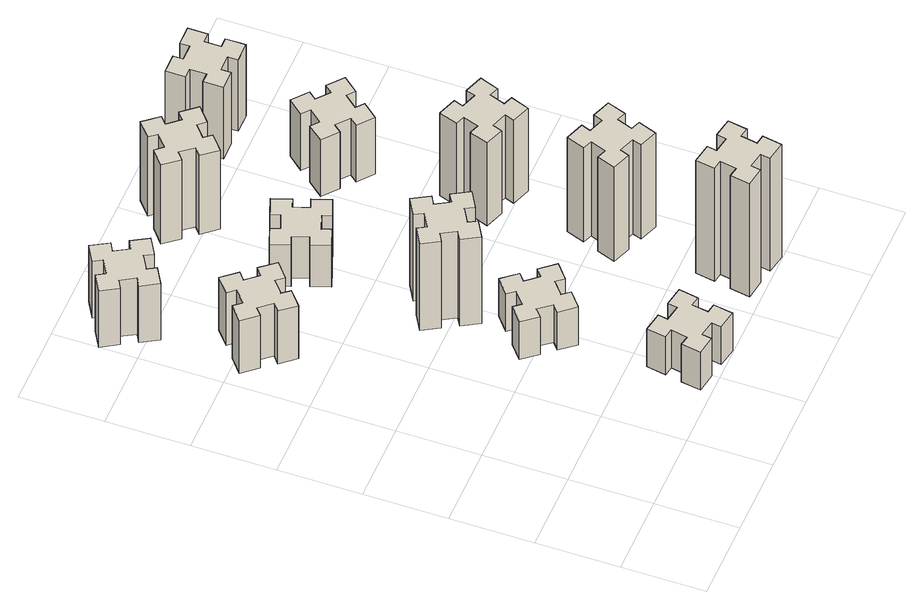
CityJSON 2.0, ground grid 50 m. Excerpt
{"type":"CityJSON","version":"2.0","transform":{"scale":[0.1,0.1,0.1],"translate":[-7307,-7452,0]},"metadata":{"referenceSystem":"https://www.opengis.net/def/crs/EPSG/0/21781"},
"CityObjects":{
"building1":{"type":"Building","attributes":{"class":"1000","function":"1000","usage":"1000","yearOfConstruction":2016,"roofType":"1000","measuredHeight":42,"storeysAboveGround":30,"storeysBelowGround":0},"geometry":[{"type":"Solid","lod":"1","boundaries":[[[[0,1,2,3,4,5,6,7,8,9,10,11,12,13,14,15,16,17,18,19]],[[17,16,20,21]],[[16,15,22,20]],[[15,14,23,22]],[[14,13,24,23]],[[13,12,25,24]],[[12,11,26,25]],[[11,10,27,26]],[[10,9,28,27]],[[9,8,29,28]],[[8,7,30,29]],[[7,6,31,30]],[[6,5,32,31]],[[5,4,33,32]],[[4,3,34,33]],[[3,2,35,34]],[[2,1,36,35]],[[1,0,37,36]],[[0,19,38,37]],[[19,18,39,38]],[[18,17,21,39]],[[24,25,26,27,28,29,30,31,32,33,34,35,36,37,38,39,21,20,22,23]]]]}]},
"building2":{"type":"Building","attributes":{"class":"1000","function":"1000","usage":"1000","yearOfConstruction":2016,"roofType":"1000","measuredHeight":30,"storeysAboveGround":30,"storeysBelowGround":0},"geometry":[{"type":"Solid","lod":"1","boundaries":[[[[40,41,42,43,44,45,46,47,48,49,50,51,52,53,54,55,56,57,58,59]],[[57,56,60,61]],[[56,55,62,60]],[[55,54,63,62]],[[54,53,64,63]],[[53,52,65,64]],[[52,51,66,65]],[[51,50,67,66]],[[50,49,68,67]],[[49,48,69,68]],[[48,47,70,69]],[[47,46,71,70]],[[46,45,72,71]],[[45,44,73,72]],[[44,43,74,73]],[[43,42,75,74]],[[42,41,76,75]],[[41,40,77,76]],[[40,59,78,77]],[[59,58,79,78]],[[58,57,61,79]],[[64,65,66,67,68,69,70,71,72,73,74,75,76,77,78,79,61,60,62,63]]]]}]},
"building3":{"type":"Building","attributes":{"class":"1000","function":"1000","usage":"1000","yearOfConstruction":2016,"roofType":"1000","measuredHeight":45,"storeysAboveGround":30,"storeysBelowGround":0},"geometry":[{"type":"Solid","lod":"1","boundaries":[[[[80,81,82,83,84,85,86,87,88,89,90,91,92,93,94,95,96,97,98,99]],[[97,96,100,101]],[[96,95,102,100]],[[95,94,103,102]],[[94,93,104,103]],[[93,92,105,104]],[[92,91,106,105]],[[91,90,107,106]],[[90,89,108,107]],[[89,88,109,108]],[[88,87,110,109]],[[87,86,111,110]],[[86,85,112,111]],[[85,84,113,112]],[[84,83,114,113]],[[83,82,115,114]],[[82,81,116,115]],[[81,80,117,116]],[[80,99,118,117]],[[99,98,119,118]],[[98,97,101,119]],[[104,105,106,107,108,109,110,111,112,113,114,115,116,117,118,119,101,100,102,103]]]]}]},
"building4":{"type":"Building","attributes":{"class":"1000","function":"1000","usage":"1000","yearOfConstruction":2016,"roofType":"1000","measuredHeight":30,"storeysAboveGround":30,"storeysBelowGround":0},"geometry":[{"type":"Solid","lod":"1","boundaries":[[[[120,121,122,123,124,125,126,127,128,129,130,131,132,133,134,135,136,137,138,139]],[[137,136,140,141]],[[136,135,142,140]],[[135,134,143,142]],[[134,133,144,143]],[[133,132,145,144]],[[132,131,146,145]],[[131,130,147,146]],[[130,129,148,147]],[[129,128,149,148]],[[128,127,150,149]],[[127,126,151,150]],[[126,125,152,151]],[[125,124,153,152]],[[124,123,154,153]],[[123,122,155,154]],[[122,121,156,155]],[[121,120,157,156]],[[120,139,158,157]],[[139,138,159,158]],[[138,137,141,159]],[[144,145,146,147,148,149,150,151,152,153,154,155,156,157,158,159,141,140,142,143]]]]}]},
"building5":{"type":"Building","attributes":{"class":"1000","function":"1000","usage":"1000","yearOfConstruction":2016,"roofType":"1000","measuredHeight":69,"storeysAboveGround":30,"storeysBelowGround":0},"geometry":[{"type":"Solid","lod":"1","boundaries":[[[[160,161,162,163,164,165,166,167,168,169,170,171,172,173,174,175,176,177,178,179]],[[177,176,180,181]],[[176,175,182,180]],[[175,174,183,182]],[[174,173,184,183]],[[173,172,185,184]],[[172,171,186,185]],[[171,170,187,186]],[[170,169,188,187]],[[169,168,189,188]],[[168,167,190,189]],[[167,166,191,190]],[[166,165,192,191]],[[165,164,193,192]],[[164,163,194,193]],[[163,162,195,194]],[[162,161,196,195]],[[161,160,197,196]],[[160,179,198,197]],[[179,178,199,198]],[[178,177,181,199]],[[184,185,186,187,188,189,190,191,192,193,194,195,196,197,198,199,181,180,182,183]]]]}]},
"building6":{"type":"Building","attributes":{"class":"1000","function":"1000","usage":"1000","yearOfConstruction":2016,"roofType":"1000","measuredHeight":33,"storeysAboveGround":30,"storeysBelowGround":0},"geometry":[{"type":"Solid","lod":"1","boundaries":[[[[200,201,202,203,204,205,206,207,208,209,210,211,212,213,214,215,216,217,218,219]],[[217,216,220,221]],[[216,215,222,220]],[[215,214,223,222]],[[214,213,224,223]],[[213,212,225,224]],[[212,211,226,225]],[[211,210,227,226]],[[210,209,228,227]],[[209,208,229,228]],[[208,207,230,229]],[[207,206,231,230]],[[206,205,232,231]],[[205,204,233,232]],[[204,203,234,233]],[[203,202,235,234]],[[202,201,236,235]],[[201,200,237,236]],[[200,219,238,237]],[[219,218,239,238]],[[218,217,221,239]],[[224,225,226,227,228,229,230,231,232,233,234,235,236,237,238,239,221,220,222,223]]]]}]},
"building7":{"type":"Building","attributes":{"class":"1000","function":"1000","usage":"1000","yearOfConstruction":2016,"roofType":"1000","measuredHeight":90,"storeysAboveGround":30,"storeysBelowGround":0},"geometry":[{"type":"Solid","lod":"1","boundaries":[[[[240,241,242,243,244,245,246,247,248,249,250,251,252,253,254,255,256,257,258,259]],[[257,256,260,261]],[[256,255,262,260]],[[255,254,263,262]],[[254,253,264,263]],[[253,252,265,264]],[[252,251,266,265]],[[251,250,267,266]],[[250,249,268,267]],[[249,248,269,268]],[[248,247,270,269]],[[247,246,271,270]],[[246,245,272,271]],[[245,244,273,272]],[[244,243,274,273]],[[243,242,275,274]],[[242,241,276,275]],[[241,240,277,276]],[[240,259,278,277]],[[259,258,279,278]],[[258,257,261,279]],[[264,265,266,267,268,269,270,271,272,273,274,275,276,277,278,279,261,260,262,263]]]]}]},
"building8":{"type":"Building","attributes":{"class":"1000","function":"1000","usage":"1000","yearOfConstruction":2016,"roofType":"1000","measuredHeight":63,"storeysAboveGround":30,"storeysBelowGround":0},"geometry":[{"type":"Solid","lod":"1","boundaries":[[[[280,281,282,283,284,285,286,287,288,289,290,291,292,293,294,295,296,297,298,299]],[[297,296,300,301]],[[296,295,302,300]],[[295,294,303,302]],[[294,293,304,303]],[[293,292,305,304]],[[292,291,306,305]],[[291,290,307,306]],[[290,289,308,307]],[[289,288,309,308]],[[288,287,310,309]],[[287,286,311,310]],[[286,285,312,311]],[[285,284,313,312]],[[284,283,314,313]],[[283,282,315,314]],[[282,281,316,315]],[[281,280,317,316]],[[280,299,318,317]],[[299,298,319,318]],[[298,297,301,319]],[[304,305,306,307,308,309,310,311,312,313,314,315,316,317,318,319,301,300,302,303]]]]}]},
"building9":{"type":"Building","attributes":{"class":"1000","function":"1000","usage":"1000","yearOfConstruction":2016,"roofType":"1000","measuredHeight":75,"storeysAboveGround":30,"storeysBelowGround":0},"geometry":[{"type":"Solid","lod":"1","boundaries":[[[[320,321,322,323,324,325,326,327,328,329,330,331,332,333,334,335,336,337,338,339]],[[337,336,340,341]],[[336,335,342,340]],[[335,334,343,342]],[[334,333,344,343]],[[333,332,345,344]],[[332,331,346,345]],[[331,330,347,346]],[[330,329,348,347]],[[329,328,349,348]],[[328,327,350,349]],[[327,326,351,350]],[[326,325,352,351]],[[325,324,353,352]],[[324,323,354,353]],[[323,322,355,354]],[[322,321,356,355]],[[321,320,357,356]],[[320,339,358,357]],[[339,338,359,358]],[[338,337,341,359]],[[344,345,346,347,348,349,350,351,352,353,354,355,356,357,358,359,341,340,342,343]]]]}]},
"building10":{"type":"Building","attributes":{"class":"1000","function":"1000","usage":"1000","yearOfConstruction":2016,"roofType":"1000","measuredHeight":66,"storeysAboveGround":30,"storeysBelowGround":0},"geometry":[{"type":"Solid","lod":"1","boundaries":[[[[360,361,362,363,364,365,366,367,368,369,370,371,372,373,374,375,376,377,378,379]],[[377,376,380,381]],[[376,375,382,380]],[[375,374,383,382]],[[374,373,384,383]],[[373,372,385,384]],[[372,371,386,385]],[[371,370,387,386]],[[370,369,388,387]],[[369,368,389,388]],[[368,367,390,389]],[[367,366,391,390]],[[366,365,392,391]],[[365,364,393,392]],[[364,363,394,393]],[[363,362,395,394]],[[362,361,396,395]],[[361,360,397,396]],[[360,379,398,397]],[[379,378,399,398]],[[378,377,381,399]],[[384,385,386,387,388,389,390,391,392,393,394,395,396,397,398,399,381,380,382,383]]]]}]},
"building11":{"type":"Building","attributes":{"class":"1000","function":"1000","usage":"1000","yearOfConstruction":2016,"roofType":"1000","measuredHeight":45,"storeysAboveGround":30,"storeysBelowGround":0},"geometry":[{"type":"Solid","lod":"1","boundaries":[[[[400,401,402,403,404,405,406,407,408,409,410,411,412,413,414,415,416,417,418,419]],[[417,416,420,421]],[[416,415,422,420]],[[415,414,423,422]],[[414,413,424,423]],[[413,412,425,424]],[[412,411,426,425]],[[411,410,427,426]],[[410,409,428,427]],[[409,408,429,428]],[[408,407,430,429]],[[407,406,431,430]],[[406,405,432,431]],[[405,404,433,432]],[[404,403,434,433]],[[403,402,435,434]],[[402,401,436,435]],[[401,400,437,436]],[[400,419,438,437]],[[419,418,439,438]],[[418,417,421,439]],[[424,425,426,427,428,429,430,431,432,433,434,435,436,437,438,439,421,420,422,423]]]]}]},
"building12":{"type":"Building","attributes":{"class":"1000","function":"1000","usage":"1000","yearOfConstruction":2016,"roofType":"1000","measuredHeight":57,"storeysAboveGround":30,"storeysBelowGround":0},"geometry":[{"type":"Solid","lod":"1","boundaries":[[[[440,441,442,443,444,445,446,447,448,449,450,451,452,453,454,455,456,457,458,459]],[[457,456,460,461]],[[456,455,462,460]],[[455,454,463,462]],[[454,453,464,463]],[[453,452,465,464]],[[452,451,466,465]],[[451,450,467,466]],[[450,449,468,467]],[[449,448,469,468]],[[448,447,470,469]],[[447,446,471,470]],[[446,445,472,471]],[[445,444,473,472]],[[444,443,474,473]],[[443,442,475,474]],[[442,441,476,475]],[[441,440,477,476]],[[440,459,478,477]],[[459,458,479,478]],[[458,457,461,479]],[[464,465,466,467,468,469,470,471,472,473,474,475,476,477,478,479,461,460,462,463]]]]}]}
},
"vertices":[
[219,2393,0],[283,2316,0],[237,2278,0],[314,2186,0],[406,2263,0],[368,2309,0],[444,2373,0],[483,2327,0],[575,2404,0],[498,2496,0],[452,2458,0],[387,2534,0],[433,2573,0],[356,2665,0],[264,2588,0],[303,2542,0],[226,2477,0],[188,2523,0],[96,2446,0],[173,2354,0],[226,2477,420],[188,2523,420],[303,2542,420],[264,2588,420],[356,2665,420],[433,2573,420],[387,2534,420],[452,2458,420],[498,2496,420],[575,2404,420],[483,2327,420],[444,2373,420],[368,2309,420],[406,2263,420],[314,2186,420],[237,2278,420],[283,2316,420],[219,2393,420],[173,2354,420],[96,2446,420],
[976,274,0],[958,175,0],[899,186,0],[878,67,0],[997,47,0],[1007,106,0],[1105,88,0],[1095,29,0],[1213,8,0],[1234,127,0],[1175,137,0],[1192,235,0],[1251,225,0],[1272,343,0],[1154,364,0],[1144,305,0],[1045,322,0],[1056,381,0],[937,402,0],[917,284,0],[1045,322,300],[1056,381,300],[1144,305,300],[1154,364,300],[1272,343,300],[1251,225,300],[1192,235,300],[1175,137,300],[1234,127,300],[1213,8,300],[1095,29,300],[1105,88,300],[1007,106,300],[997,47,300],[878,67,300],[899,186,300],[958,175,300],[976,274,300],[917,284,300],[937,402,300],
[224,3286,0],[137,3236,0],[107,3288,0],[3,3228,0],[63,3124,0],[115,3154,0],[165,3067,0],[113,3037,0],[173,2933,0],[277,2993,0],[247,3045,0],[334,3095,0],[364,3043,0],[468,3103,0],[408,3207,0],[356,3177,0],[306,3264,0],[358,3294,0],[298,3398,0],[194,3338,0],[306,3264,450],[358,3294,450],[356,3177,450],[408,3207,450],[468,3103,450],[364,3043,450],[334,3095,450],[247,3045,450],[277,2993,450],[173,2933,450],[113,3037,450],[165,3067,450],[115,3154,450],[63,3124,450],[3,3228,450],[107,3288,450],[137,3236,450],[224,3286,450],[194,3338,450],[298,3398,450],
[1008,929,0],[1084,993,0],[1123,947,0],[1215,1024,0],[1138,1116,0],[1092,1078,0],[1027,1154,0],[1073,1193,0],[996,1285,0],[904,1208,0],[943,1162,0],[866,1097,0],[828,1143,0],[736,1066,0],[813,974,0],[859,1013,0],[923,936,0],[877,898,0],[954,806,0],[1046,883,0],[923,936,300],[877,898,300],[859,1013,300],[813,974,300],[736,1066,300],[828,1143,300],[866,1097,300],[943,1162,300],[904,1208,300],[996,1285,300],[1073,1193,300],[1027,1154,300],[1092,1078,300],[1138,1116,300],[1215,1024,300],[1123,947,300],[1084,993,300],[1008,929,300],[1046,883,300],[954,806,300],
[855,1574,0],[905,1487,0],[853,1457,0],[913,1353,0],[1017,1413,0],[987,1465,0],[1074,1515,0],[1104,1463,0],[1208,1523,0],[1148,1627,0],[1096,1597,0],[1046,1684,0],[1098,1714,0],[1038,1818,0],[934,1758,0],[964,1706,0],[877,1656,0],[847,1708,0],[743,1648,0],[803,1544,0],[877,1656,690],[847,1708,690],[964,1706,690],[934,1758,690],[1038,1818,690],[1098,1714,690],[1046,1684,690],[1096,1597,690],[1148,1627,690],[1208,1523,690],[1104,1463,690],[1074,1515,690],[987,1465,690],[1017,1413,690],[913,1353,690],[853,1457,690],[905,1487,690],[855,1574,690],[803,1544,690],[743,1648,690],
[966,2305,0],[1060,2339,0],[1080,2283,0],[1193,2324,0],[1152,2437,0],[1096,2416,0],[1062,2510,0],[1118,2530,0],[1077,2643,0],[964,2602,0],[985,2546,0],[891,2512,0],[870,2568,0],[757,2527,0],[799,2414,0],[855,2435,0],[889,2341,0],[833,2320,0],[874,2207,0],[987,2249,0],[889,2341,330],[833,2320,330],[855,2435,330],[799,2414,330],[757,2527,330],[870,2568,330],[891,2512,330],[985,2546,330],[964,2602,330],[1077,2643,330],[1118,2530,330],[1062,2510,330],[1096,2416,330],[1152,2437,330],[1193,2324,330],[1080,2283,330],[1060,2339,330],[966,2305,330],[987,2249,330],[874,2207,330],
[1884,305,0],[1785,322,0],[1796,381,0],[1677,402,0],[1657,284,0],[1716,274,0],[1698,175,0],[1639,186,0],[1618,67,0],[1737,47,0],[1747,106,0],[1845,88,0],[1835,29,0],[1953,8,0],[1974,127,0],[1915,137,0],[1932,235,0],[1991,225,0],[2012,343,0],[1894,364,0],[1932,235,900],[1991,225,900],[1915,137,900],[1974,127,900],[1953,8,900],[1835,29,900],[1845,88,900],[1747,106,900],[1737,47,900],[1618,67,900],[1639,186,900],[1698,175,900],[1716,274,900],[1657,284,900],[1677,402,900],[1796,381,900],[1785,322,900],[1884,305,900],[1894,364,900],[2012,343,900],
[1192,3198,0],[1127,3274,0],[1173,3313,0],[1096,3405,0],[1004,3328,0],[1043,3282,0],[966,3217,0],[928,3263,0],[836,3186,0],[913,3094,0],[959,3133,0],[1023,3056,0],[977,3018,0],[1054,2926,0],[1146,3003,0],[1108,3049,0],[1184,3113,0],[1223,3067,0],[1315,3144,0],[1238,3236,0],[1184,3113,630],[1223,3067,630],[1108,3049,630],[1146,3003,630],[1054,2926,630],[977,3018,630],[1023,3056,630],[959,3133,630],[913,3094,630],[836,3186,630],[928,3263,630],[966,3217,630],[1043,3282,630],[1004,3328,630],[1096,3405,630],[1173,3313,630],[1127,3274,630],[1192,3198,630],[1238,3236,630],[1315,3144,630],
[1731,859,0],[1825,825,0],[1804,769,0],[1917,727,0],[1958,840,0],[1902,861,0],[1936,955,0],[1992,934,0],[2033,1047,0],[1920,1088,0],[1900,1032,0],[1806,1066,0],[1827,1122,0],[1714,1163,0],[1673,1050,0],[1729,1030,0],[1695,936,0],[1639,957,0],[1597,844,0],[1710,803,0],[1695,936,750],[1639,957,750],[1729,1030,750],[1673,1050,750],[1714,1163,750],[1827,1122,750],[1806,1066,750],[1900,1032,750],[1920,1088,750],[2033,1047,750],[1992,934,750],[1936,955,750],[1902,861,750],[1958,840,750],[1917,727,750],[1804,769,750],[1825,825,750],[1731,859,750],[1710,803,750],[1597,844,750],
[1900,1772,0],[1806,1806,0],[1827,1862,0],[1714,1903,0],[1673,1790,0],[1729,1770,0],[1695,1676,0],[1639,1697,0],[1597,1584,0],[1710,1543,0],[1731,1599,0],[1825,1565,0],[1804,1509,0],[1917,1467,0],[1958,1580,0],[1902,1601,0],[1936,1695,0],[1992,1674,0],[2033,1787,0],[1920,1828,0],[1936,1695,660],[1992,1674,660],[1902,1601,660],[1958,1580,660],[1917,1467,660],[1804,1509,660],[1825,1565,660],[1731,1599,660],[1710,1543,660],[1597,1584,660],[1639,1697,660],[1695,1676,660],[1729,1770,660],[1673,1790,660],[1714,1903,660],[1827,1862,660],[1806,1806,660],[1900,1772,660],[1920,1828,660],[2033,1787,660],
[1824,2577,0],[1748,2642,0],[1786,2688,0],[1694,2765,0],[1617,2673,0],[1663,2634,0],[1599,2558,0],[1553,2596,0],[1476,2504,0],[1568,2427,0],[1606,2473,0],[1683,2409,0],[1644,2363,0],[1736,2286,0],[1813,2378,0],[1767,2416,0],[1832,2493,0],[1878,2454,0],[1955,2546,0],[1863,2623,0],[1832,2493,450],[1878,2454,450],[1767,2416,450],[1813,2378,450],[1736,2286,450],[1644,2363,450],[1683,2409,450],[1606,2473,450],[1568,2427,450],[1476,2504,450],[1553,2596,450],[1599,2558,450],[1663,2634,450],[1617,2673,450],[1694,2765,450],[1786,2688,450],[1748,2642,450],[1824,2577,450],[1863,2623,450],[1955,2546,450],
[1665,3155,0],[1765,3155,0],[1765,3095,0],[1885,3095,0],[1885,3215,0],[1825,3215,0],[1825,3315,0],[1885,3315,0],[1885,3435,0],[1765,3435,0],[1765,3375,0],[1665,3375,0],[1665,3435,0],[1545,3435,0],[1545,3315,0],[1605,3315,0],[1605,3215,0],[1545,3215,0],[1545,3095,0],[1665,3095,0],[1605,3215,570],[1545,3215,570],[1605,3315,570],[1545,3315,570],[1545,3435,570],[1665,3435,570],[1665,3375,570],[1765,3375,570],[1765,3435,570],[1885,3435,570],[1885,3315,570],[1825,3315,570],[1825,3215,570],[1885,3215,570],[1885,3095,570],[1765,3095,570],[1765,3155,570],[1665,3155,570],[1665,3095,570],[1545,3095,570]
]}
